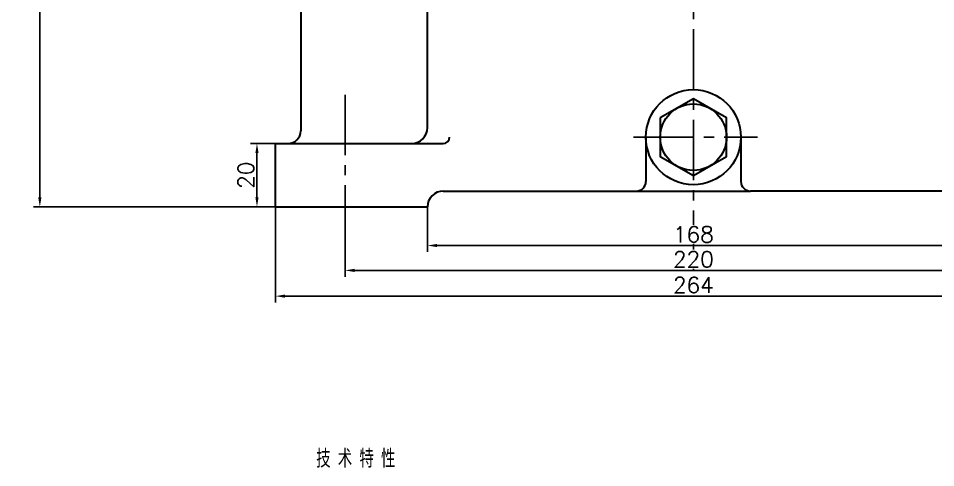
# Model space of a CAD drawing. Header units: millimetres. Extents: x -4 to 3231, y -4 to 1068.
# Drawn here: x 1383.4 to 1673.1, y 643.6 to 785.4 of the extents above; entities that cross this region are included whole.
import ezdxf

# ---------------------------------------------------------------- set-up
doc = ezdxf.new("R2010")
doc.units = ezdxf.units.MM
doc.linetypes.add('CENTER2', pattern=[28.575, 19.05, -3.175, 3.175, -3.175])
doc.layers.add('中心线', color=1, linetype='CENTER2')
doc.layers.add('标注线', color=3, linetype='Continuous', lineweight=20)
doc.layers.add('粗实线', color=7, linetype='Continuous', lineweight=30)
doc.styles.get("Standard").update_dxf_attribs({"font": 'txt', "bigfont": 'gbcbig.shx'})
doc.styles.add('国标字母', font='simfang.ttf', dxfattribs={"width": 0.667, "height": 5})
doc.dimstyles.new('直线', dxfattribs={"dimtxt": 5, "dimasz": 3, "dimexe": 2, "dimexo": 0, "dimgap": 1, "dimtad": 1, "dimdec": 0, "dimdsep": 46, "dimtxsty": 'Standard', "dimcen": 2.5, "dimadec": 0, "dimazin": 0, "dimtfac": 1, "dimtdec": 0, "dimtix": 1, "dimtmove": 0, "dimatfit": 3, "dimfxl": 1, "dimtfill": 1, "dimarcsym": 1})

# ---------------------------------------------------------------- blocks, each defined once
blk = doc.blocks.new('*D10')
at = {"layer": 'Defpoints', "color": 0, "transparency": 16777216}
for p in [(1596.56, 1023.75), (1728.56, 725.89), (1799.52, 725.89)]:
    blk.add_point(p, dxfattribs=at)
at = {"layer": '标注线', "color": 0, "lineweight": -2, "transparency": 16777216}
for p, q in [((1596.56, 1023.75), (1801.52, 1023.75)), ((1799.52, 1020.75), (1799.52, 728.89)), ((1728.56, 725.89), (1801.52, 725.89))]:
    blk.add_line(p, q, dxfattribs=at)
at = {"layer": '标注线', "color": 0, "transparency": 16777216}
for points in [[(1799.02, 1020.75), (1800.02, 1020.75), (1799.52, 1023.75)], [(1799.02, 728.89), (1800.02, 728.89), (1799.52, 725.89)]]:
    blk.add_solid(points, dxfattribs=at)
at = {"layer": '标注线', "color": 0, "transparency": 16777216, "insert": (1796.02, 885.89), "char_height": 5, "attachment_point": 5, "rotation": 90, "bg_fill": 3, "box_fill_scale": 1.1, "bg_fill_color": 256, "bg_fill_true_color": 13158600, "bg_fill_transparency": 0}
blk.add_mtext('298', dxfattribs=at)
blk = doc.blocks.new('*D11')
at = {"layer": 'Defpoints', "color": 0, "transparency": 16777216}
for p in [(1464.56, 725.89), (1728.56, 725.89), (1728.56, 697.73)]:
    blk.add_point(p, dxfattribs=at)
at = {"layer": '标注线', "color": 0, "lineweight": -2, "transparency": 16777216}
for p, q in [((1464.56, 725.89), (1464.56, 695.73)), ((1728.56, 725.89), (1728.56, 695.73)), ((1467.56, 697.73), (1725.56, 697.73))]:
    blk.add_line(p, q, dxfattribs=at)
at = {"layer": '标注线', "color": 0, "transparency": 16777216}
for points in [[(1467.56, 698.23), (1467.56, 697.23), (1464.56, 697.73)], [(1725.56, 698.23), (1725.56, 697.23), (1728.56, 697.73)]]:
    blk.add_solid(points, dxfattribs=at)
at = {"layer": '标注线', "color": 0, "transparency": 16777216, "insert": (1596.56, 701.23), "char_height": 5, "attachment_point": 5, "bg_fill": 3, "box_fill_scale": 1.1, "bg_fill_color": 256, "bg_fill_true_color": 13158600, "bg_fill_transparency": 0}
blk.add_mtext('264', dxfattribs=at)
blk = doc.blocks.new('*D12')
at = {"layer": 'Defpoints', "color": 0, "transparency": 16777216}
for p in [(1486.56, 714.33), (1706.56, 714.33), (1706.56, 705.85)]:
    blk.add_point(p, dxfattribs=at)
at = {"layer": '标注线', "color": 0, "lineweight": -2, "transparency": 16777216}
for p, q in [((1486.56, 714.33), (1486.56, 703.85)), ((1706.56, 714.33), (1706.56, 703.85)), ((1489.56, 705.85), (1703.56, 705.85))]:
    blk.add_line(p, q, dxfattribs=at)
at = {"layer": '标注线', "color": 0, "transparency": 16777216}
for points in [[(1489.56, 706.35), (1489.56, 705.35), (1486.56, 705.85)], [(1703.56, 706.35), (1703.56, 705.35), (1706.56, 705.85)]]:
    blk.add_solid(points, dxfattribs=at)
at = {"layer": '标注线', "color": 0, "transparency": 16777216, "insert": (1596.56, 709.35), "char_height": 5, "attachment_point": 5, "bg_fill": 3, "box_fill_scale": 1.1, "bg_fill_color": 256, "bg_fill_true_color": 13158600, "bg_fill_transparency": 0}
blk.add_mtext('220', dxfattribs=at)
blk = doc.blocks.new('*D16')
at = {"layer": 'Defpoints', "color": 0, "transparency": 16777216}
for p in [(1464.56, 745.89), (1458.76, 725.89), (1464.56, 725.89)]:
    blk.add_point(p, dxfattribs=at)
at = {"layer": '标注线', "color": 0, "lineweight": -2, "transparency": 16777216}
for p, q in [((1464.56, 745.89), (1456.76, 745.89)), ((1458.76, 742.89), (1458.76, 728.89)), ((1464.56, 725.89), (1456.76, 725.89))]:
    blk.add_line(p, q, dxfattribs=at)
at = {"layer": '标注线', "color": 0, "transparency": 16777216}
for points in [[(1458.26, 742.89), (1459.26, 742.89), (1458.76, 745.89)], [(1458.26, 728.89), (1459.26, 728.89), (1458.76, 725.89)]]:
    blk.add_solid(points, dxfattribs=at)
at = {"layer": '标注线', "color": 0, "transparency": 16777216, "insert": (1455.26, 735.89), "char_height": 5, "attachment_point": 5, "rotation": 90, "bg_fill": 3, "box_fill_scale": 1.1, "bg_fill_color": 256, "bg_fill_true_color": 13158600, "bg_fill_transparency": 0}
blk.add_mtext('20', dxfattribs=at)
blk = doc.blocks.new('*D17')
at = {"layer": 'Defpoints', "color": 0, "transparency": 16777216}
for p in [(1512.56, 725.89), (1680.56, 725.89), (1680.56, 713.7)]:
    blk.add_point(p, dxfattribs=at)
at = {"layer": '标注线', "color": 0, "lineweight": -2, "transparency": 16777216}
for p, q in [((1512.56, 725.89), (1512.56, 711.7)), ((1680.56, 725.89), (1680.56, 711.7)), ((1515.56, 713.7), (1677.56, 713.7))]:
    blk.add_line(p, q, dxfattribs=at)
at = {"layer": '标注线', "color": 0, "transparency": 16777216}
for points in [[(1515.56, 714.2), (1515.56, 713.2), (1512.56, 713.7)], [(1677.56, 714.2), (1677.56, 713.2), (1680.56, 713.7)]]:
    blk.add_solid(points, dxfattribs=at)
at = {"layer": '标注线', "color": 0, "transparency": 16777216, "insert": (1596.56, 717.2), "char_height": 5, "attachment_point": 5, "bg_fill": 3, "box_fill_scale": 1.1, "bg_fill_color": 256, "bg_fill_true_color": 13158600, "bg_fill_transparency": 0}
blk.add_mtext('168', dxfattribs=at)
blk = doc.blocks.new('*D21')
at = {"layer": 'Defpoints', "color": 0, "transparency": 16777216}
for p in [(1398.26, 885.89), (1390.19, 725.89), (1464.56, 725.89)]:
    blk.add_point(p, dxfattribs=at)
at = {"layer": '标注线', "color": 0, "lineweight": -2, "transparency": 16777216}
for p, q in [((1398.26, 885.89), (1388.19, 885.89)), ((1390.19, 882.89), (1390.19, 728.89)), ((1464.56, 725.89), (1388.19, 725.89))]:
    blk.add_line(p, q, dxfattribs=at)
at = {"layer": '标注线', "color": 0, "transparency": 16777216}
for points in [[(1389.69, 882.89), (1390.69, 882.89), (1390.19, 885.89)], [(1389.69, 728.89), (1390.69, 728.89), (1390.19, 725.89)]]:
    blk.add_solid(points, dxfattribs=at)
at = {"layer": '标注线', "color": 0, "transparency": 16777216, "insert": (1386.69, 805.89), "char_height": 5, "attachment_point": 5, "rotation": 90, "bg_fill": 3, "box_fill_scale": 1.1, "bg_fill_color": 256, "bg_fill_true_color": 13158600, "bg_fill_transparency": 0}
blk.add_mtext('160', dxfattribs=at)

msp = doc.modelspace()

# ---------------------------------------------------------------- linework, layer by layer
at = {"layer": '中心线', "color": 0}
for p, q in [((1596.56, 1039.1), (1596.56, 697.6)), ((1486.56, 761.3), (1486.56, 714.33)), ((1577.68, 747.89), (1616.77, 747.89))]:
    msp.add_line(p, q, dxfattribs=at)
at = {"layer": '粗实线', "color": 0}
for p, q in [((1512.56, 750.89), (1512.56, 873.89)), ((1472.56, 844.92), (1472.56, 749.89)), ((1581.56, 747.89), (1581.56, 733.89)), ((1611.56, 747.89), (1611.56, 733.89)), ((1464.56, 725.89), (1464.56, 745.89)), ((1464.56, 745.89), (1517.56, 745.89)), ((1517.56, 730.89), (1614.56, 730.89)), ((1675.56, 730.89), (1614.56, 730.89)), ((1464.56, 725.89), (1512.56, 725.89))]:
    msp.add_line(p, q, dxfattribs=at)
msp.add_lwpolyline([(1586.08, 753.94), (1586.08, 741.84), (1596.56, 735.79), (1607.04, 741.84), (1607.04, 753.94), (1596.56, 759.99)], close=True, dxfattribs=at)
for radius in [15, 10.48]:
    msp.add_circle((1596.56, 747.89), radius, dxfattribs=at)
for centre, radius, start, end in [((1507.56, 750.89), 5, 270, 0), ((1468.56, 749.89), 4, 270, 0), ((1517.56, 747.89), 2, 270, 0), ((1578.56, 733.89), 3, 270, 0), ((1614.56, 733.89), 3, 180, 270), ((1517.56, 725.89), 5, 90, 180)]:
    msp.add_arc(centre, radius, start, end, dxfattribs=at)

# ---------------------------------------------------------------- texts
at = {"layer": '粗实线', "insert": (1489.96, 646.39), "char_height": 5, "attachment_point": 5, "style": '国标字母'}
msp.add_mtext_dynamic_manual_height_columns('技 术 特 性', width=100, gutter_width=12.5, heights=[0], dxfattribs=at)

# ---------------------------------------------------------------- next in the draw order: dimensions: what is measured, and where the dimension line sits
at = {"layer": '标注线'}
dim = msp.add_linear_dim(base=(1799.52, 725.89), p1=(1596.56, 1023.75), p2=(1728.56, 725.89), angle=90, dimstyle='直线', dxfattribs=at)
dim.commit()
dim.dimension.update_dxf_attribs({"geometry": '*D10', "text_midpoint": (1799.52, 885.89), "dimtype": 160})

# ---------------------------------------------------------------- next in the draw order: dimensions: what is measured, and where the dimension line sits
dim = msp.add_linear_dim(base=(1728.56, 697.73), p1=(1464.56, 725.89), p2=(1728.56, 725.89), dimstyle='直线', dxfattribs=at)
dim.commit()
dim.dimension.update_dxf_attribs({"geometry": '*D11', "text_midpoint": (1596.56, 701.23)})

# ---------------------------------------------------------------- next in the draw order: dimensions: what is measured, and where the dimension line sits
dim = msp.add_linear_dim(base=(1458.76, 725.89), p1=(1464.56, 745.89), p2=(1464.56, 725.89), angle=90, dimstyle='直线', dxfattribs=at)
dim.commit()
dim.dimension.update_dxf_attribs({"geometry": '*D16', "text_midpoint": (1455.26, 735.89)})
dim = msp.add_linear_dim(base=(1706.56, 705.85), p1=(1486.56, 714.33), p2=(1706.56, 714.33), dimstyle='直线', dxfattribs=at)
dim.commit()
dim.dimension.update_dxf_attribs({"geometry": '*D12', "text_midpoint": (1596.56, 709.35)})

# ---------------------------------------------------------------- next in the draw order: dimensions: what is measured, and where the dimension line sits
dim = msp.add_linear_dim(base=(1390.19, 725.89), p1=(1398.26, 885.89), p2=(1464.56, 725.89), angle=90, dimstyle='直线', dxfattribs=at)
dim.commit()
dim.dimension.update_dxf_attribs({"geometry": '*D21', "text_midpoint": (1386.69, 805.89)})
dim = msp.add_linear_dim(base=(1680.56, 713.7), p1=(1512.56, 725.89), p2=(1680.56, 725.89), dimstyle='直线', dxfattribs=at)
dim.commit()
dim.dimension.update_dxf_attribs({"geometry": '*D17', "text_midpoint": (1596.56, 717.2)})

doc.saveas('drawing.dxf')
